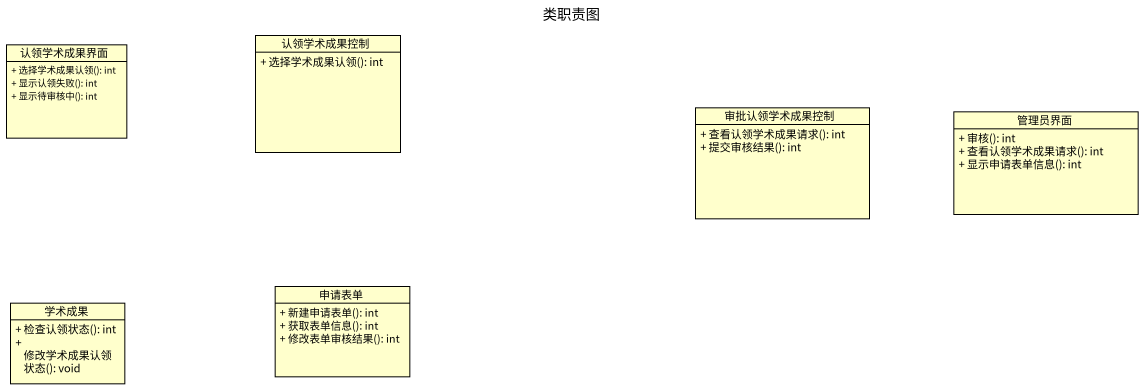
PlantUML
@startuml
title 类职责图
hide circle
hide empty members
skinparam classAttributeIconSize 0
class 认领学术成果控制 {
  + 选择学术成果认领(): int
}
class 认领学术成果界面 {
  + 选择学术成果认领(): int
  + 显示认领失败(): int
  + 显示待审核中(): int
}
class 审批认领学术成果控制 {
  + 查看认领学术成果请求(): int
  + 提交审核结果(): int
}
class 管理员界面 {
  + 审核(): int
  + 查看认领学术成果请求(): int
  + 显示申请表单信息(): int
}
class 学术成果 {
  + 检查认领状态(): int
  + 修改学术成果认领状态(): void
}
class 申请表单 {
  + 新建申请表单(): int
  + 获取表单信息(): int
  + 修改表单审核结果(): int
}
@enduml
